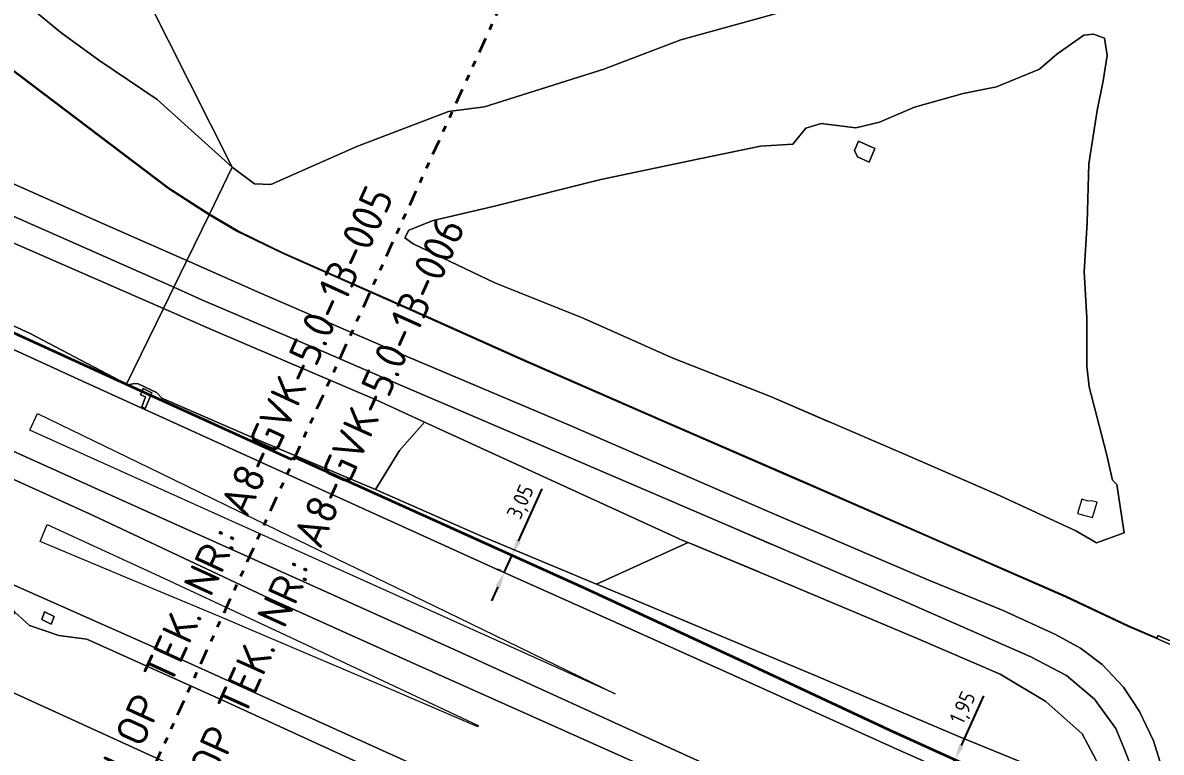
# Model space of a CAD drawing. Header units: metres. Extents: x 112942 to 118371, y 496117 to 499046.
# Drawn here: x 113584.2 to 113767.1, y 498449.3 to 498566.5 of the extents above; entities that cross this region are included whole.
import ezdxf
from ezdxf.enums import TextEntityAlignment as Align

# ---------------------------------------------------------------- set-up
doc = ezdxf.new("R2010")
doc.units = ezdxf.units.M
doc.linetypes.add('AL-TEKENBLADGRENS', pattern=[11.5, 2.5, -1.5, 1, -1.5, 1, -1.5, 2.5])
for name, color, linetype, lineweight in [('B-WE-OG-TOPOKAART-G', 253, 'Continuous', 18), ('N-WE-KL-DATA_GLASVEZEL-G', 90, 'KL-GLASVEZEL-N', 35), ('N-WE-KL-DATA_GLASVEZEL-M', 7, 'Continuous', 18), ('X-XX-AL-TEKENBLADGRENS-G', 7, 'AL-TEKENBLADGRENS', 35), ('X-XX-AL-TEKENBLADGRENS-T50', 130, 'Continuous', 50)]:
    doc.layers.add(name, color=color, linetype=linetype, lineweight=lineweight)
doc.styles.add('ISO', font='isocp.shx')
doc.styles.add('NLCS-ISO-T50', font='NLCS-ISO.ttf', dxfattribs={"height": 5})
doc.linetypes.add('KL-GLASVEZEL-N', pattern='A,4,-1,[101,NLCS.SHX,S=0.5,R=0,X=0,Y=0],-1,4,-1,["G",Standard,S=1,R=0,X=-0.25,Y=-0.5],-1.5', length=12.5)
doc.dimstyles.new('ISO', dxfattribs={"dimtxt": 2.5, "dimasz": 2.5, "dimexe": 1.25, "dimexo": 0.625, "dimtad": 1, "dimtxsty": 'ISO', "dimcen": 2.5, "dimadec": 0, "dimazin": 0, "dimtfac": 1, "dimtmove": 0, "dimatfit": 3, "dimfxl": 1, "dimarcsym": 0})

# ---------------------------------------------------------------- blocks, each defined once
blk = doc.blocks.new('*D61')
at = {"layer": 'Defpoints', "color": 0, "transparency": 16777216}
for p in [(113662.79, 498480.92), (113662.79, 498480.92), (113661.54, 498478.14)]:
    blk.add_point(p, dxfattribs=at)
at = {"layer": 'N-WE-KL-DATA_GLASVEZEL-M', "color": 0, "lineweight": -2, "transparency": 16777216}
for p, q in [((113663.82, 498483.2), (113667.62, 498491.61)), ((113661.54, 498478.14), (113662.79, 498480.92)), ((113662.22, 498481.17), (113661.66, 498481.43)), ((113660.97, 498478.4), (113660.4, 498478.65)), ((113660.51, 498475.86), (113659.48, 498473.58))]:
    blk.add_line(p, q, dxfattribs=at)
at = {"layer": 'N-WE-KL-DATA_GLASVEZEL-M', "color": 0, "transparency": 16777216}
for points in [[(113663.44, 498483.37), (113664.2, 498483.02), (113662.79, 498480.92)], [(113660.13, 498476.03), (113660.89, 498475.69), (113661.54, 498478.14)]]:
    blk.add_solid(points, dxfattribs=at)
at = {"layer": 'N-WE-KL-DATA_GLASVEZEL-M', "color": 0, "transparency": 16777216, "insert": (113664.36, 498489.39), "char_height": 2.5, "attachment_point": 5, "rotation": 65.6906, "style": 'ISO'}
blk.add_mtext('3,05', dxfattribs=at)
blk = doc.blocks.new('*D62')
at = {"layer": 'Defpoints', "color": 0, "transparency": 16777216}
for p in [(113733.96, 498448.08), (113733.96, 498448.08), (113733.16, 498446.31)]:
    blk.add_point(p, dxfattribs=at)
at = {"layer": 'N-WE-KL-DATA_GLASVEZEL-M', "color": 0, "lineweight": -2, "transparency": 16777216}
for p, q in [((113734.99, 498450.36), (113738.59, 498458.32)), ((113733.16, 498446.31), (113733.96, 498448.08)), ((113734.53, 498447.82), (113735.1, 498447.57)), ((113733.73, 498446.05), (113734.3, 498445.79)), ((113732.13, 498444.03), (113731.1, 498441.75))]:
    blk.add_line(p, q, dxfattribs=at)
at = {"layer": 'N-WE-KL-DATA_GLASVEZEL-M', "color": 0, "transparency": 16777216}
for points in [[(113734.61, 498450.53), (113735.37, 498450.19), (113733.96, 498448.08)], [(113731.75, 498444.2), (113732.51, 498443.86), (113733.16, 498446.31)]]:
    blk.add_solid(points, dxfattribs=at)
at = {"layer": 'N-WE-KL-DATA_GLASVEZEL-M', "color": 0, "transparency": 16777216, "insert": (113735.43, 498456.33), "char_height": 2.5, "attachment_point": 5, "rotation": 65.6959, "style": 'ISO'}
blk.add_mtext('1,95', dxfattribs=at)

msp = doc.modelspace()

# ---------------------------------------------------------------- linework, layer by layer
at = {"layer": 'B-WE-OG-TOPOKAART-G', "elevation": -0.75}
msp.add_lwpolyline([(113753.648, 498487.615), (113756.079, 498487.018), (113756.827, 498489.451), (113755.907, 498489.681), (113755.354, 498489.601), (113754.364, 498489.927), (113753.648, 498487.615)], close=True, dxfattribs=at)
at = {"layer": 'B-WE-OG-TOPOKAART-G'}
for points in [[(113617.822, 498543.301, -0.749), (113600.691, 498577.358, -0.893), (113653.475, 498616.06, -0.839), (113777.563, 498631.72, -1.044)], [(113617.822, 498543.301, -0.749), (113600.691, 498577.358, -0.893), (113653.475, 498616.06, -0.839), (113773.645, 498631.225, -1.038)], [(113617.822, 498543.301, -0.749), (113605.741, 498554.184, -0.721), (113596.384, 498560.519, -0.677), (113590.277, 498564.962, -0.75), (113583.596, 498570.531, -0.703), (113576.758, 498575.882, -0.651), (113572.349, 498582.525, -0.608), (113570.843, 498587.874, -0.47), (113570.409, 498591.772, -0.484), (113565.016, 498606.757, -0.395), (113564.854, 498609.124, -0.395), (113565.673, 498610.956, -0.395), (113574.94, 498613.304, -0.461), (113584.51, 498615.856, -0.689), (113600.823, 498621.214, -0.729), (113617.563, 498626.054, -0.744), (113627.573, 498628.988, -0.744), (113653.475, 498616.06, -0.839), (113600.691, 498577.358, -0.893), (113617.822, 498543.301, -0.749)], [(113584.673, 498615.91, -0.689), (113600.823, 498621.214, -0.729), (113617.563, 498626.054, -0.744), (113627.573, 498628.988, -0.744), (113653.475, 498616.06, -0.839), (113600.691, 498577.358, -0.893), (113617.822, 498543.301, -0.749)], [(113610.532, 498528.294, 0.126), (113597.256, 498534.154, 0.057), (113583.37, 498540.288, 0.02), (113569.995, 498546.47, 0.047), (113561.02, 498551.352, -0.027), (113554.198, 498555.954, -0.073), (113550.979, 498558.935, -0.14), (113548.01, 498562.846, -0.263), (113545.262, 498567.683, -0.34), (113542.165, 498574.966, -0.447), (113537.852, 498587.257, -0.34), (113534.549, 498600.758, -0.23), (113535.754, 498601.045, -0.256), (113538.108, 498592.712, -0.256), (113541.538, 498581.715, -0.406), (113562.577, 498586.93, -0.573), (113564.383, 498580.409, -0.582), (113567.007, 498571.476, -0.588), (113576.204, 498563.6, -0.683), (113607.594, 498539.862, -0.631), (113614.121, 498535.645, -0.778), (113610.532, 498528.294, 0.126)], [(113530.476, 498557.889, -0.16), (113535.681, 498554.906, -0.043), (113545.185, 498548.593, 0.237), (113561.209, 498540.386, 0.277), (113580.5, 498532.065, 0.21), (113606.758, 498520.58, 0.233), (113600.822, 498508.448, 6.662), (113585.231, 498516.609, 6.027), (113570.999, 498523.097, 6.052), (113559.613, 498528.554, 6.024), (113545.723, 498535.389, 6.03), (113531.42, 498542.383, 6.037), (113516.784, 498550.375, 5.979), (113508.42, 498555.537, 5.832), (113504.993, 498557.511, 5.778), (113501.811, 498559.361, 5.944), (113496.041, 498560.988, 6.184), (113489.605, 498562.668, 6.491), (113483.291, 498565.659, 6.362), (113470.583, 498572.587, 6.284), (113459.574, 498579.36, 6.07), (113451.473, 498585.062, 6.203), (113442.514, 498592.292, 6.172)], [(113695.218, 498463.039, 6.608), (113681.896, 498469.017, 6.595), (113660.164, 498478.739, 6.6), (113638.129, 498488.749, 6.618), (113616.036, 498498.759, 6.59), (113594.329, 498508.658, 6.606), (113574.407, 498517.733, 6.592), (113562.4, 498523.488, 6.575), (113535.413, 498536.554, 6.625), (113516.045, 498546.041, 6.643), (113496.972, 498555.337, 6.619), (113483.601, 498561.898, 6.576), (113475.521, 498566.192, 6.49), (113468.399, 498570.259, 6.459), (113456.685, 498577.522, 6.387), (113447.612, 498583.593, 6.428), (113437.92, 498591.481, 6.42)], [(113617.822, 498543.301, -0.749), (113605.741, 498554.184, -0.721), (113596.384, 498560.519, -0.677), (113590.277, 498564.962, -0.75), (113583.596, 498570.531, -0.703), (113576.758, 498575.882, -0.651), (113572.349, 498582.525, -0.608), (113571.128, 498586.862, -0.496)], [(113571.128, 498586.862, -0.496), (113572.349, 498582.525, -0.608), (113576.758, 498575.882, -0.651), (113583.596, 498570.531, -0.703), (113590.277, 498564.962, -0.75), (113596.384, 498560.519, -0.677), (113605.741, 498554.184, -0.721), (113617.822, 498543.301, -0.749), (113614.172, 498535.731, -1.1)], [(113767.536, 498586.206, -0.81), (113764.521, 498586.161, -0.836), (113745.176, 498580.968, -0.766), (113729.321, 498576.322, -0.766), (113725.38, 498574.273, -0.769), (113709.127, 498569.091, -0.778), (113689.9, 498563.769, -0.792), (113677.526, 498559.034, -0.792), (113658.365, 498552.976, -0.807), (113652.586, 498552.263, -0.764), (113637.823, 498546.629, -0.787), (113624.047, 498540.502, -0.778), (113621.4, 498540.643, -0.778), (113617.822, 498543.301, -0.749)], [(113709.164, 498492.947, -1.1), (113687.249, 498502.468, -1.1), (113664.655, 498512.317, -1.1), (113647.81, 498519.887, -1.1), (113625.961, 498529.543, -1.1), (113618.724, 498533.046, -1.1), (113614.172, 498535.731, -1.1), (113617.822, 498543.301, -0.749), (113621.4, 498540.643, -0.778), (113624.047, 498540.502, -0.778), (113637.823, 498546.629, -0.787), (113652.586, 498552.263, -0.764), (113658.365, 498552.976, -0.807), (113677.526, 498559.034, -0.792), (113689.9, 498563.769, -0.792), (113709.127, 498569.091, -0.778), (113725.38, 498574.273, -0.769), (113729.321, 498576.322, -0.766), (113745.176, 498580.968, -0.766), (113750.929, 498582.512, -0.787)], [(113750.929, 498582.512, -0.787), (113745.176, 498580.968, -0.766), (113729.321, 498576.322, -0.766), (113725.38, 498574.273, -0.769), (113709.127, 498569.091, -0.778), (113689.9, 498563.769, -0.792), (113677.526, 498559.034, -0.792), (113658.365, 498552.976, -0.807), (113652.586, 498552.263, -0.764), (113637.823, 498546.629, -0.787), (113624.047, 498540.502, -0.778), (113621.4, 498540.643, -0.778), (113617.822, 498543.301, -0.749)], [(113565.827, 498575.494, -0.585), (113567.007, 498571.476, -0.588), (113576.204, 498563.6, -0.683), (113607.594, 498539.862, -0.631), (113614.121, 498535.645, -0.778), (113610.532, 498528.294, 0.126)], [(113614.121, 498535.645, -0.778), (113607.594, 498539.862, -0.631), (113576.204, 498563.6, -0.683), (113567.007, 498571.476, -0.588), (113565.827, 498575.494, -0.585)], [(113565.891, 498575.631, -0.934), (113567.095, 498571.533, -0.934), (113576.266, 498563.678, -0.934), (113607.652, 498539.943, -0.934), (113614.172, 498535.731, -1.1), (113614.121, 498535.645, -0.778)], [(113614.172, 498535.731, -1.1), (113607.652, 498539.943, -0.934), (113576.266, 498563.678, -0.934), (113567.095, 498571.533, -0.934), (113565.891, 498575.631, -0.934)], [(113500.296, 498571.818, 0.703), (113513.919, 498566.461, 0.218), (113531.05, 498559.826, -0.349), (113533.7, 498559.218, -0.368), (113536.877, 498559.262, -0.383), (113539.553, 498559.867, -0.423), (113542.028, 498560.499, -0.156), (113548.365, 498555.441, -0.097), (113555.818, 498548.959, 0.05), (113561.556, 498545.63, 0.157), (113567.569, 498542.302, 0.187), (113577.481, 498537.656, 0.183), (113591.717, 498531.405, 0.203), (113608.43, 498523.996, 0.281), (113606.758, 498520.58, 0.233), (113580.5, 498532.065, 0.21), (113561.209, 498540.386, 0.277), (113545.185, 498548.593, 0.237), (113535.681, 498554.906, -0.043), (113530.476, 498557.889, -0.16), (113513.255, 498564.831, 0.365), (113500.016, 498570.658, 0.752)], [(113545.262, 498567.683, -0.34), (113548.01, 498562.846, -0.263), (113550.979, 498558.935, -0.14), (113554.198, 498555.954, -0.073), (113561.02, 498551.352, -0.027), (113569.995, 498546.47, 0.047), (113583.37, 498540.288, 0.02), (113597.256, 498534.154, 0.057), (113610.532, 498528.294, 0.126), (113608.43, 498523.996, 0.281), (113591.717, 498531.405, 0.203), (113577.481, 498537.656, 0.183), (113567.569, 498542.302, 0.187), (113561.556, 498545.63, 0.157), (113555.818, 498548.959, 0.05), (113548.365, 498555.441, -0.097), (113542.028, 498560.499, -0.156), (113541.293, 498562.163, -0.208), (113541.536, 498563.422, -0.209), (113539.28, 498571.809, -0.397)], [(113614.121, 498535.645, -0.778), (113607.594, 498539.862, -0.631), (113576.204, 498563.6, -0.683), (113567.007, 498571.476, -0.588)], [(113567.095, 498571.533, -0.934), (113576.266, 498563.678, -0.934), (113607.652, 498539.943, -0.934), (113614.172, 498535.731, -1.1), (113614.121, 498535.645, -0.778)], [(113614.172, 498535.731, -1.1), (113607.652, 498539.943, -0.934), (113576.266, 498563.678, -0.934), (113567.095, 498571.533, -0.934)], [(113583.596, 498570.531, -0.703), (113590.277, 498564.962, -0.75), (113596.384, 498560.519, -0.677), (113605.741, 498554.184, -0.721), (113617.822, 498543.301, -0.749), (113614.172, 498535.731, -1.1)], [(113771.729, 498465.792, -1.1), (113766.553, 498468.05, -1.1), (113766.422, 498467.614, -1.1), (113761.858, 498469.565, -1.1), (113751.776, 498474.357, -1.1), (113732.686, 498482.677, -1.1), (113709.346, 498492.868, -1.1), (113687.249, 498502.468, -1.1), (113664.655, 498512.317, -1.1), (113647.81, 498519.887, -1.1), (113625.961, 498529.543, -1.1), (113618.724, 498533.046, -1.1), (113614.172, 498535.731, -1.1), (113617.822, 498543.301, -0.749), (113621.4, 498540.643, -0.778), (113624.047, 498540.502, -0.778), (113637.823, 498546.629, -0.787), (113652.586, 498552.263, -0.764), (113658.365, 498552.976, -0.807), (113677.526, 498559.034, -0.792), (113689.9, 498563.769, -0.792), (113709.127, 498569.091, -0.778)], [(113680.766, 498432.046, 6.619), (113674.909, 498434.659, 6.629), (113652.136, 498444.92, 6.622), (113628.935, 498455.426, 6.615), (113605.692, 498465.936, 6.643), (113582.381, 498476.284, 6.578), (113558.957, 498486.213, 6.581), (113548.61, 498490.54, 6.571), (113525.808, 498500.073, 6.547), (113502.919, 498509.311, 6.475), (113490.704, 498514.081, 6.396), (113475.551, 498519.226, 6.305), (113458.5, 498523.963, 6.216), (113466.537, 498534.285, 6.768), (113468.114, 498539.384, 6.937), (113448.143, 498548.573, 6.933), (113414.083, 498563.854, 7.012)], [(113433.327, 498564.645, 6.934), (113458.878, 498553.156, 6.891), (113484.342, 498541.72, 6.924), (113512.554, 498529.064, 6.944), (113539.049, 498517.139, 6.954), (113559.022, 498508.188, 6.96), (113576.603, 498500.35, 6.94), (113601.149, 498489.304, 6.945), (113628.123, 498477.21, 6.927), (113653.491, 498465.75, 6.938), (113676.824, 498455.132, 6.951), (113688.946, 498449.589, 6.938)], [(113688.946, 498449.589, 6.938), (113676.824, 498455.132, 6.951), (113653.491, 498465.75, 6.938), (113628.123, 498477.21, 6.927), (113601.149, 498489.304, 6.945), (113576.603, 498500.35, 6.94), (113559.022, 498508.188, 6.96), (113539.049, 498517.139, 6.954), (113512.554, 498529.064, 6.944), (113484.342, 498541.72, 6.924), (113458.878, 498553.156, 6.891), (113433.327, 498564.645, 6.934)], [(113756.82, 498552.419, -0.764), (113755.473, 498543.825, -0.844), (113755.205, 498534.425, -0.815), (113754.705, 498526.458, -0.821), (113755.144, 498519.063, -0.778), (113755.144, 498511.308, -0.775), (113755.517, 498508.016, -0.859), (113758.282, 498497.226, -0.7), (113759.252, 498492.987, -0.764), (113759.99, 498492.294, -0.764), (113761.157, 498484.553, -0.758), (113756.719, 498482.895, -0.769), (113753.395, 498484.84, -0.749), (113740.646, 498490.741, -0.752), (113725.474, 498497.348, -0.752), (113704.324, 498506.424, -0.596), (113688.497, 498512.657, -0.622), (113674.19, 498519.04, -0.631), (113660.003, 498524.703, -0.7), (113646.916, 498530.977, -0.616), (113645.573, 498531.944, -0.602), (113646.189, 498533.17, -0.602), (113650.121, 498534.727, -0.602), (113659.733, 498536.957, -0.671), (113677.05, 498541.345, -0.665), (113693.394, 498544.729, -0.683), (113702.706, 498546.677, -0.717), (113707.877, 498546.993, -0.769), (113709.989, 498549.561, -0.778), (113712.432, 498550.342, -0.778), (113718.043, 498549.639, -0.749), (113721.823, 498550.551, -0.778), (113727.473, 498552.924, -0.752), (113735.271, 498555.121, -0.781), (113740.626, 498556.24, -0.778), (113747.525, 498559.07, -0.778), (113750.314, 498561.477, -0.636), (113754.684, 498564.515, -0.602), (113756.242, 498564.669, -0.602), (113757.99, 498564.023, -0.602), (113758.43, 498561.248, -0.602), (113757.77, 498557.173, -0.654), (113756.82, 498552.419, -0.764)], [(113721.823, 498550.551, -0.778), (113718.043, 498549.639, -0.749), (113712.432, 498550.342, -0.778), (113709.989, 498549.561, -0.778), (113707.877, 498546.993, -0.769), (113702.706, 498546.677, -0.717), (113693.394, 498544.729, -0.683), (113677.05, 498541.345, -0.665), (113659.733, 498536.957, -0.671), (113650.121, 498534.727, -0.602), (113646.189, 498533.17, -0.602), (113645.573, 498531.944, -0.602), (113646.916, 498530.977, -0.616), (113660.003, 498524.703, -0.7), (113674.19, 498519.04, -0.631), (113688.497, 498512.657, -0.622), (113704.324, 498506.424, -0.596), (113725.474, 498497.348, -0.752), (113740.646, 498490.741, -0.752), (113753.395, 498484.84, -0.749), (113756.719, 498482.895, -0.769), (113761.157, 498484.553, -0.758), (113759.99, 498492.294, -0.764), (113759.252, 498492.987, -0.764), (113758.282, 498497.226, -0.7), (113755.517, 498508.016, -0.859), (113755.144, 498511.308, -0.775), (113755.144, 498519.063, -0.778), (113754.705, 498526.458, -0.821), (113755.205, 498534.425, -0.815), (113755.473, 498543.825, -0.844), (113756.82, 498552.419, -0.764), (113757.77, 498557.173, -0.654), (113758.43, 498561.248, -0.602), (113757.99, 498564.023, -0.602), (113756.242, 498564.669, -0.602), (113754.684, 498564.515, -0.602), (113750.314, 498561.477, -0.636), (113747.525, 498559.07, -0.778), (113740.626, 498556.24, -0.778), (113735.271, 498555.121, -0.781), (113727.473, 498552.924, -0.752), (113721.823, 498550.551, -0.778)], [(113687.083, 498445.593, 7.002), (113682.846, 498447.5, 7.018), (113647.484, 498463.315, 7.018), (113623.825, 498473.953, 7.003), (113595.491, 498487.322, 7.041), (113569.942, 498498.891, 7.022), (113541.159, 498511.86, 7.006), (113515.37, 498523.489, 7.001), (113490.165, 498534.76, 7.016), (113464.322, 498546.345, 7.055), (113438.683, 498557.872, 7.086)], [(113438.683, 498557.872, 7.086), (113464.322, 498546.345, 7.055), (113490.165, 498534.76, 7.016), (113515.37, 498523.489, 7.001), (113541.159, 498511.86, 7.006), (113569.942, 498498.891, 7.022), (113595.491, 498487.322, 7.041), (113623.825, 498473.953, 7.003), (113647.484, 498463.315, 7.018), (113682.846, 498447.5, 7.018), (113687.083, 498445.593, 7.002)], [(113713.594, 498502.446, -0.664), (113704.324, 498506.424, -0.596), (113688.497, 498512.657, -0.622), (113674.19, 498519.04, -0.631), (113660.003, 498524.703, -0.7), (113646.916, 498530.977, -0.616), (113645.573, 498531.944, -0.602), (113646.189, 498533.17, -0.602), (113650.121, 498534.727, -0.602), (113659.733, 498536.957, -0.671), (113677.05, 498541.345, -0.665), (113693.394, 498544.729, -0.683), (113702.706, 498546.677, -0.717), (113707.877, 498546.993, -0.769), (113709.989, 498549.561, -0.778), (113712.432, 498550.342, -0.778), (113718.043, 498549.639, -0.749), (113721.823, 498550.551, -0.778), (113727.473, 498552.924, -0.752), (113735.271, 498555.121, -0.781), (113738.468, 498555.789, -0.779)], [(113738.468, 498555.789, -0.779), (113735.271, 498555.121, -0.781), (113727.473, 498552.924, -0.752), (113721.823, 498550.551, -0.778)], [(113556.113, 498554.662, -0.06), (113561.02, 498551.352, -0.027), (113569.995, 498546.47, 0.047), (113583.37, 498540.288, 0.02), (113597.256, 498534.154, 0.057), (113610.532, 498528.294, 0.126), (113608.43, 498523.996, 0.281), (113591.717, 498531.405, 0.203), (113577.481, 498537.656, 0.183), (113567.569, 498542.302, 0.187), (113561.556, 498545.63, 0.157), (113555.818, 498548.959, 0.05), (113554.136, 498550.422, 0.017)], [(113610.532, 498528.294, 0.126), (113597.256, 498534.154, 0.057), (113583.37, 498540.288, 0.02), (113569.995, 498546.47, 0.047), (113561.02, 498551.352, -0.027), (113556.113, 498554.662, -0.06)], [(113554.136, 498550.422, 0.017), (113555.818, 498548.959, 0.05), (113561.556, 498545.63, 0.157), (113567.569, 498542.302, 0.187), (113577.481, 498537.656, 0.183), (113591.717, 498531.405, 0.203), (113608.43, 498523.996, 0.281), (113606.758, 498520.58, 0.233), (113580.5, 498532.065, 0.21), (113561.209, 498540.386, 0.277), (113551.722, 498545.245, 0.253)], [(113721.823, 498550.551, -0.778), (113718.043, 498549.639, -0.749), (113712.432, 498550.342, -0.778), (113709.989, 498549.561, -0.778), (113707.877, 498546.993, -0.769), (113702.706, 498546.677, -0.717), (113693.394, 498544.729, -0.683), (113677.05, 498541.345, -0.665), (113659.733, 498536.957, -0.671), (113650.121, 498534.727, -0.602), (113646.189, 498533.17, -0.602), (113645.573, 498531.944, -0.602), (113646.916, 498530.977, -0.616), (113660.003, 498524.703, -0.7), (113674.19, 498519.04, -0.631), (113688.497, 498512.657, -0.622), (113704.324, 498506.424, -0.596), (113713.594, 498502.446, -0.664)], [(113718.27, 498544.977, -0.741), (113720.151, 498544.115, -0.75), (113721.097, 498546.306, -0.699), (113718.47, 498547.459, -0.699), (113717.835, 498545.994, -0.699), (113718.27, 498544.977, -0.741)], [(113721.097, 498546.306, -0.699), (113720.151, 498544.115, -0.75), (113718.27, 498544.977, -0.741), (113717.835, 498545.994, -0.699), (113718.47, 498547.459, -0.699), (113721.097, 498546.306, -0.699)], [(113718.27, 498544.977, -0.741), (113720.151, 498544.115, -0.75), (113721.097, 498546.306, -0.699), (113718.47, 498547.459, -0.699), (113717.835, 498545.994, -0.699), (113718.27, 498544.977, -0.741)], [(113721.097, 498546.306, -0.699), (113720.151, 498544.115, -0.75), (113718.27, 498544.977, -0.741), (113717.835, 498545.994, -0.699), (113718.47, 498547.459, -0.699), (113721.097, 498546.306, -0.699)], [(113551.722, 498545.245, 0.253), (113561.209, 498540.386, 0.277), (113580.5, 498532.065, 0.21), (113606.758, 498520.58, 0.233), (113600.822, 498508.448, 6.662), (113585.231, 498516.609, 6.027), (113570.999, 498523.097, 6.052), (113559.613, 498528.554, 6.024), (113546.864, 498534.828, 6.03)], [(113706.363, 498486.939, 0.184), (113703.835, 498488.023, 0.19), (113672.133, 498501.766, 0.203), (113646.128, 498512.773, 0.25), (113622.273, 498523.111, 0.187), (113610.532, 498528.294, 0.126), (113614.121, 498535.645, -0.778), (113618.677, 498532.958, -0.778), (113625.919, 498529.452, -0.778), (113647.769, 498519.796, -0.778), (113664.615, 498512.226, -0.778), (113687.209, 498502.376, -0.778), (113709.122, 498492.856, -0.778)], [(113770.591, 498436.004, 0.126), (113765.861, 498451.11, 0.226), (113763.626, 498455.809, 0.286), (113761.045, 498459.743, 0.233), (113757.626, 498463.342, 0.247), (113754.133, 498465.981, 0.207), (113750.124, 498468.193, 0.207), (113741.724, 498472.043, 0.1), (113729.866, 498476.858, 0.127), (113703.835, 498488.023, 0.19), (113672.133, 498501.766, 0.203), (113646.128, 498512.773, 0.25), (113622.273, 498523.111, 0.187), (113610.532, 498528.294, 0.126), (113614.121, 498535.645, -0.778), (113618.677, 498532.958, -0.778), (113625.919, 498529.452, -0.778), (113647.769, 498519.796, -0.778), (113664.615, 498512.226, -0.778), (113687.209, 498502.376, -0.778), (113709.306, 498492.776, -0.778), (113732.646, 498482.585, -0.778), (113751.735, 498474.266, -0.778), (113761.817, 498469.474, -0.778), (113766.388, 498467.52, -0.778), (113768.428, 498466.62, -0.16)], [(113614.121, 498535.645, -0.778), (113614.172, 498535.731, -1.1), (113618.724, 498533.046, -1.1), (113625.961, 498529.543, -1.1), (113647.81, 498519.887, -1.1), (113664.655, 498512.317, -1.1), (113687.249, 498502.468, -1.1), (113709.164, 498492.947, -1.1)], [(113614.121, 498535.645, -0.778), (113614.172, 498535.731, -1.1), (113618.724, 498533.046, -1.1), (113625.961, 498529.543, -1.1), (113647.81, 498519.887, -1.1), (113664.655, 498512.317, -1.1), (113687.249, 498502.468, -1.1), (113709.346, 498492.868, -1.1), (113732.686, 498482.677, -1.1), (113751.776, 498474.357, -1.1), (113761.858, 498469.565, -1.1), (113766.422, 498467.614, -1.1), (113766.388, 498467.52, -0.778), (113761.817, 498469.474, -0.778), (113751.735, 498474.266, -0.778), (113732.646, 498482.585, -0.778), (113709.306, 498492.776, -0.778), (113687.209, 498502.376, -0.778), (113664.615, 498512.226, -0.778), (113647.769, 498519.796, -0.778), (113625.919, 498529.452, -0.778), (113618.677, 498532.958, -0.778), (113614.121, 498535.645, -0.778)], [(113709.122, 498492.856, -0.778), (113687.209, 498502.376, -0.778), (113664.615, 498512.226, -0.778), (113647.769, 498519.796, -0.778), (113625.919, 498529.452, -0.778), (113618.677, 498532.958, -0.778), (113614.121, 498535.645, -0.778)], [(113704.398, 498482.725, 0.207), (113696.108, 498486.281, 0.203), (113668.158, 498498.282, 0.297), (113644.733, 498508.33, 0.26), (113632.564, 498513.594, 0.283), (113613.066, 498521.941, 0.303), (113608.43, 498523.996, 0.281), (113610.532, 498528.294, 0.126), (113622.273, 498523.111, 0.187), (113646.128, 498512.773, 0.25), (113672.133, 498501.766, 0.203), (113703.835, 498488.023, 0.19), (113706.363, 498486.939, 0.184)], [(113763.241, 498444.432, 0.136), (113761.19, 498449.691, 0.116), (113759.789, 498453.062, 0.213), (113756.398, 498457.799, 0.223), (113751.851, 498461.572, 0.223), (113746.129, 498464.608, 0.177), (113725.055, 498473.865, 0.217), (113696.108, 498486.281, 0.203), (113668.158, 498498.282, 0.297), (113644.733, 498508.33, 0.26), (113632.564, 498513.594, 0.283), (113613.066, 498521.941, 0.303), (113608.43, 498523.996, 0.281), (113610.532, 498528.294, 0.126), (113622.273, 498523.111, 0.187), (113646.128, 498512.773, 0.25), (113672.133, 498501.766, 0.203), (113703.835, 498488.023, 0.19), (113729.866, 498476.858, 0.127), (113741.724, 498472.043, 0.1), (113750.124, 498468.193, 0.207), (113754.133, 498465.981, 0.207), (113757.626, 498463.342, 0.247), (113761.045, 498459.743, 0.233), (113763.626, 498455.809, 0.286), (113765.861, 498451.11, 0.226), (113770.591, 498436.004, 0.126)], [(113439.674, 498527.521, 6.099), (113458.5, 498523.963, 6.216), (113475.551, 498519.226, 6.305), (113490.704, 498514.081, 6.396), (113502.919, 498509.311, 6.475), (113525.808, 498500.073, 6.547), (113548.61, 498490.54, 6.571), (113558.957, 498486.213, 6.581), (113582.381, 498476.284, 6.578), (113605.692, 498465.936, 6.643), (113628.935, 498455.426, 6.615), (113652.136, 498444.92, 6.622), (113674.909, 498434.659, 6.629), (113680.766, 498432.046, 6.619)], [(113679.089, 498428.451, 6.273), (113677.223, 498429.309, 6.27), (113664.422, 498435.5, 6.317), (113650.007, 498442.171, 6.257), (113635.977, 498448.578, 6.273), (113616.357, 498457.565, 6.3), (113594.48, 498467.449, 6.37), (113589.938, 498468.011, 6.44), (113585.243, 498469.644, 6.39), (113582.869, 498471.755, 6.377), (113582.064, 498472.47, 6.373), (113552.162, 498485.513, 6.287), (113531.104, 498494.174, 6.243), (113511.132, 498501.99, 6.193), (113494.706, 498508.8, 6.173), (113483.98, 498512.812, 6.127), (113475.468, 498515.743, 6.08), (113467.354, 498518.154, 6.063), (113455.432, 498521.047, 5.91), (113446.351, 498522.968, 5.863), (113437.098, 498524.55, 5.8)], [(113560.788, 498512.569, 6.872), (113561.814, 498514.994, 6.824), (113562.4, 498523.488, 6.575), (113574.407, 498517.733, 6.592), (113594.329, 498508.658, 6.606), (113616.036, 498498.759, 6.59), (113638.129, 498488.749, 6.618), (113660.164, 498478.739, 6.6), (113681.896, 498469.017, 6.595), (113695.218, 498463.039, 6.608)], [(113570.999, 498523.097, 6.052), (113585.231, 498516.609, 6.027), (113600.822, 498508.448, 6.662), (113601.159, 498508.292, 6.672), (113602.084, 498508.507, 6.636), (113602.683, 498508.488, 6.612), (113605.653, 498507.106, 6.603), (113606.49, 498506.182, 6.624), (113621.648, 498499.594, 6.444), (113640.825, 498491.516, 6.448), (113657.894, 498483.977, 6.253), (113676.365, 498476.296, 6.181), (113681.815, 498474.03, 6.16), (113697.32, 498467.547, 6.141)], [(113570.999, 498523.097, 6.052), (113585.231, 498516.609, 6.027), (113600.822, 498508.448, 6.662), (113601.159, 498508.292, 6.672), (113602.084, 498508.507, 6.636), (113602.683, 498508.488, 6.612), (113605.653, 498507.106, 6.603), (113606.49, 498506.182, 6.624), (113621.648, 498499.594, 6.444), (113640.825, 498491.516, 6.448), (113657.894, 498483.977, 6.253), (113676.365, 498476.296, 6.181), (113681.815, 498474.03, 6.16), (113711.499, 498461.619, 6.123), (113734.929, 498451.644, 6.05), (113746.608, 498446.877, 6.329)], [(113702.334, 498478.3, 0.162), (113691.073, 498482.96, 0.197), (113690.204, 498483.319, 0.2), (113648.74, 498502.34, 0.181), (113641.074, 498505.857, 0.177), (113614.572, 498517.163, 0.24), (113606.758, 498520.58, 0.233), (113608.43, 498523.996, 0.281), (113613.066, 498521.941, 0.303), (113632.564, 498513.594, 0.283), (113644.733, 498508.33, 0.26), (113668.158, 498498.282, 0.297), (113696.108, 498486.281, 0.203), (113704.398, 498482.725, 0.207)], [(113757.131, 498447.065, 0.336), (113754.374, 498452.209, 0.166), (113748.563, 498457.421, 0.29), (113741.202, 498461.821, 0.263), (113727.778, 498467.616, 0.217), (113707.173, 498476.298, 0.147), (113691.073, 498482.96, 0.197), (113690.204, 498483.319, 0.2), (113648.74, 498502.34, 0.181), (113641.074, 498505.857, 0.177), (113614.572, 498517.163, 0.24), (113606.758, 498520.58, 0.233), (113608.43, 498523.996, 0.281), (113613.066, 498521.941, 0.303), (113632.564, 498513.594, 0.283), (113644.733, 498508.33, 0.26), (113668.158, 498498.282, 0.297), (113696.108, 498486.281, 0.203), (113725.055, 498473.865, 0.217), (113746.129, 498464.608, 0.177), (113751.851, 498461.572, 0.223), (113756.398, 498457.799, 0.223), (113759.789, 498453.062, 0.213), (113761.19, 498449.691, 0.116), (113763.241, 498444.432, 0.136)], [(113600.822, 498508.448, 6.662), (113606.758, 498520.58, 0.233), (113614.572, 498517.163, 0.24), (113641.074, 498505.857, 0.177), (113648.74, 498502.34, 0.181), (113644.682, 498497.784, 2.357), (113640.825, 498491.516, 6.448), (113621.648, 498499.594, 6.444), (113606.49, 498506.182, 6.624), (113605.653, 498507.106, 6.603), (113602.683, 498508.488, 6.612), (113602.084, 498508.507, 6.636), (113601.159, 498508.292, 6.672), (113600.822, 498508.448, 6.662)], [(113600.822, 498508.448, 6.662), (113606.758, 498520.58, 0.233), (113614.572, 498517.163, 0.24), (113641.074, 498505.857, 0.177), (113648.74, 498502.34, 0.181), (113644.682, 498497.784, 2.357), (113640.825, 498491.516, 6.448), (113621.648, 498499.594, 6.444), (113606.49, 498506.182, 6.624), (113605.653, 498507.106, 6.603), (113602.683, 498508.488, 6.612), (113602.084, 498508.507, 6.636), (113601.159, 498508.292, 6.672), (113600.822, 498508.448, 6.662)], [(113538.691, 498517.3, 6.954), (113539.049, 498517.139, 6.954), (113559.022, 498508.188, 6.96), (113576.603, 498500.35, 6.94), (113601.149, 498489.304, 6.945), (113628.123, 498477.21, 6.927), (113653.491, 498465.75, 6.938), (113676.824, 498455.132, 6.951), (113699.85, 498444.604, 6.926), (113721.694, 498434.548, 6.897), (113749.122, 498421.955, 6.869), (113757.652, 498417.439, 6.902), (113758.791, 498413.424, 6.845), (113757.254, 498413.984, 6.864), (113749.473, 498417.477, 6.891), (113736.087, 498423.628, 6.935), (113721.29, 498430.258, 6.971), (113706.575, 498436.873, 6.997)], [(113733.884, 498445.639, 6.538), (113724.018, 498450.048, 6.577), (113703.101, 498459.502, 6.616), (113681.896, 498469.017, 6.595), (113660.164, 498478.739, 6.6), (113638.129, 498488.749, 6.618), (113616.036, 498498.759, 6.59), (113594.329, 498508.658, 6.606), (113574.407, 498517.733, 6.592)], [(113574.407, 498517.733, 6.592), (113594.329, 498508.658, 6.606), (113616.036, 498498.759, 6.59), (113638.129, 498488.749, 6.618), (113660.164, 498478.739, 6.6), (113681.896, 498469.017, 6.595), (113703.101, 498459.502, 6.616), (113724.018, 498450.048, 6.577), (113733.884, 498445.639, 6.538)], [(113706.575, 498436.873, 6.997), (113690.668, 498443.979, 6.988), (113682.846, 498447.5, 7.018), (113647.484, 498463.315, 7.018), (113623.825, 498473.953, 7.003), (113595.491, 498487.322, 7.041), (113569.942, 498498.891, 7.022), (113541.159, 498511.86, 7.006), (113537.024, 498513.725, 7.005)], [(113603.281, 498504.786, 6.677), (113603.821, 498504.486, 6.686), (113604.894, 498507.035, 6.671), (113603.498, 498507.703, 6.671), (113603.09, 498506.717, 6.629), (113603.896, 498506.384, 6.647), (113603.281, 498504.786, 6.677)], [(113603.281, 498504.786, 6.677), (113603.896, 498506.384, 6.647), (113603.09, 498506.717, 6.629), (113603.498, 498507.703, 6.671), (113604.894, 498507.035, 6.671), (113603.821, 498504.486, 6.686), (113603.281, 498504.786, 6.677)], [(113603.281, 498504.786, 6.677), (113603.821, 498504.486, 6.686), (113604.894, 498507.035, 6.671), (113603.498, 498507.703, 6.671), (113603.09, 498506.717, 6.629), (113603.896, 498506.384, 6.647), (113603.281, 498504.786, 6.677)], [(113603.281, 498504.786, 6.677), (113603.896, 498506.384, 6.647), (113603.09, 498506.717, 6.629), (113603.498, 498507.703, 6.671), (113604.894, 498507.035, 6.671), (113603.821, 498504.486, 6.686), (113603.281, 498504.786, 6.677)], [(113585.286, 498501.032, 6.845), (113586.511, 498503.707, 6.819), (113606.293, 498494.108, 6.81), (113625.194, 498484.906, 6.832), (113650.391, 498472.746, 6.841), (113679.378, 498458.637, 6.884), (113634.495, 498478.83, 6.864), (113585.286, 498501.032, 6.845)], [(113585.286, 498501.032, 6.845), (113586.511, 498503.707, 6.819), (113606.293, 498494.108, 6.81), (113625.194, 498484.906, 6.832), (113650.391, 498472.746, 6.841), (113679.378, 498458.637, 6.884), (113634.495, 498478.83, 6.864), (113585.286, 498501.032, 6.845)], [(113640.825, 498491.516, 6.448), (113644.682, 498497.784, 2.357), (113648.74, 498502.34, 0.181), (113690.204, 498483.319, 0.2), (113691.073, 498482.96, 0.197), (113676.365, 498476.296, 6.181), (113657.894, 498483.977, 6.253), (113640.825, 498491.516, 6.448)], [(113640.825, 498491.516, 6.448), (113644.682, 498497.784, 2.357), (113648.74, 498502.34, 0.181), (113690.204, 498483.319, 0.2), (113691.073, 498482.96, 0.197), (113676.365, 498476.296, 6.181), (113657.894, 498483.977, 6.253), (113640.825, 498491.516, 6.448)], [(113699.85, 498444.604, 6.926), (113676.824, 498455.132, 6.951), (113653.491, 498465.75, 6.938), (113628.123, 498477.21, 6.927), (113601.149, 498489.304, 6.945), (113576.603, 498500.35, 6.94)], [(113569.942, 498498.891, 7.022), (113595.491, 498487.322, 7.041), (113623.825, 498473.953, 7.003), (113647.484, 498463.315, 7.018), (113682.846, 498447.5, 7.018)], [(113657.268, 498453.364, 6.876), (113644.122, 498459.02, 6.866), (113629.958, 498465.046, 6.876), (113615.794, 498471.065, 6.862), (113600.906, 498477.309, 6.848), (113586.938, 498483.142, 6.825), (113588.097, 498485.862, 6.894), (113606.147, 498477.585, 6.908), (113626.319, 498468.117, 6.903), (113645.634, 498459.068, 6.9), (113657.344, 498453.563, 6.879), (113657.268, 498453.364, 6.876)], [(113657.268, 498453.364, 6.876), (113644.122, 498459.02, 6.866), (113629.958, 498465.046, 6.876), (113615.794, 498471.065, 6.862), (113600.906, 498477.309, 6.848), (113586.938, 498483.142, 6.825), (113588.097, 498485.862, 6.894), (113606.147, 498477.585, 6.908), (113626.319, 498468.117, 6.903), (113645.634, 498459.068, 6.9), (113657.344, 498453.563, 6.879), (113657.268, 498453.364, 6.876)], [(113676.365, 498476.296, 6.181), (113691.073, 498482.96, 0.197), (113702.334, 498478.3, 0.162)], [(113676.365, 498476.296, 6.181), (113691.073, 498482.96, 0.197), (113707.173, 498476.298, 0.147), (113727.778, 498467.616, 0.217), (113741.202, 498461.821, 0.263), (113748.563, 498457.421, 0.29), (113754.374, 498452.209, 0.166), (113757.131, 498447.065, 0.336), (113758.363, 498442.252, 0.306), (113752.555, 498441.066, 4.526), (113751.609, 498443.706, 4.686), (113750.672, 498445.957, 4.676), (113749.565, 498446.971, 4.626), (113748.624, 498447.324, 4.9), (113749.842, 498445.367, 4.887), (113750.157, 498443.691, 4.953), (113750.076, 498442.15, 4.89), (113748.145, 498442.994, 6.46), (113747.473, 498445.224, 6.18), (113746.608, 498446.877, 6.329), (113734.929, 498451.644, 6.05), (113711.499, 498461.619, 6.123), (113681.815, 498474.03, 6.16), (113676.365, 498476.296, 6.181)], [(113582.381, 498476.284, 6.578), (113605.692, 498465.936, 6.643), (113628.935, 498455.426, 6.615), (113652.136, 498444.92, 6.622)], [(113652.136, 498444.92, 6.622), (113628.935, 498455.426, 6.615), (113605.692, 498465.936, 6.643), (113582.381, 498476.284, 6.578)], [(113697.32, 498467.547, 6.141), (113681.815, 498474.03, 6.16), (113676.365, 498476.296, 6.181)], [(113577.602, 498460.99, 0.247), (113582.869, 498471.755, 6.377), (113585.243, 498469.644, 6.39), (113589.938, 498468.011, 6.44), (113594.48, 498467.449, 6.37), (113616.357, 498457.565, 6.3), (113635.977, 498448.578, 6.273), (113650.007, 498442.171, 6.257), (113664.422, 498435.5, 6.317), (113677.223, 498429.309, 6.27), (113679.089, 498428.451, 6.273)], [(113582.869, 498471.755, 6.377), (113585.243, 498469.644, 6.39), (113589.938, 498468.011, 6.44), (113594.48, 498467.449, 6.37), (113616.357, 498457.565, 6.3), (113635.977, 498448.578, 6.273)], [(113635.977, 498448.578, 6.273), (113616.357, 498457.565, 6.3), (113594.48, 498467.449, 6.37), (113589.938, 498468.011, 6.44), (113585.243, 498469.644, 6.39), (113582.869, 498471.755, 6.377)], [(113587.209, 498470.606, 6.56), (113588.749, 498469.853, 6.581), (113589.219, 498471.087, 6.584), (113587.679, 498471.803, 6.575), (113587.209, 498470.606, 6.56)], [(113588.749, 498469.853, 6.581), (113587.209, 498470.606, 6.56), (113587.679, 498471.803, 6.575), (113589.219, 498471.087, 6.584), (113588.749, 498469.853, 6.581)], [(113587.209, 498470.606, 6.56), (113588.749, 498469.853, 6.581), (113589.219, 498471.087, 6.584), (113587.679, 498471.803, 6.575), (113587.209, 498470.606, 6.56)], [(113588.749, 498469.853, 6.581), (113587.209, 498470.606, 6.56), (113587.679, 498471.803, 6.575), (113589.219, 498471.087, 6.584), (113588.749, 498469.853, 6.581)], [(113771.729, 498465.792, -1.1), (113774.195, 498456.734, -1.1), (113781.948, 498429.128, -1.1), (113789.573, 498402.595, -1.1), (113797.092, 498376.046, -1.1), (113802.098, 498358.569, -1.1), (113796.68, 498357.026, -1.1), (113796.545, 498357.518, -1.1), (113796.653, 498357.55, -0.807), (113799.101, 498358.263, -0.059), (113801.405, 498358.934, -0.054), (113796.534, 498375.883, -0.034), (113789.149, 498401.94, -0.054), (113788.873, 498402.857, -0.024), (113781.423, 498429.016, -0.064), (113773.718, 498456.531, -0.064), (113771.204, 498465.396, -0.096), (113768.428, 498466.62, -0.16), (113766.388, 498467.52, -0.778), (113766.422, 498467.614, -1.1), (113766.553, 498468.05, -1.1), (113771.729, 498465.792, -1.1)], [(113571.719, 498448.934, -0.602), (113577.602, 498460.99, 0.247), (113581.367, 498459.404, 0.253), (113614.917, 498444.091, 0.28), (113622.989, 498440.26, 0.323), (113642.438, 498430.778, 0.27), (113663.224, 498421.613, 0.257), (113673.677, 498416.845, 0.262)], [(113571.719, 498448.934, -0.602), (113577.602, 498460.99, 0.247), (113581.367, 498459.404, 0.253), (113614.917, 498444.091, 0.28), (113622.989, 498440.26, 0.323), (113642.438, 498430.778, 0.27), (113663.224, 498421.613, 0.257), (113685.154, 498411.609, 0.267), (113709.803, 498399.555, 0.203), (113729.508, 498390.488, 0.24), (113749.5, 498381.142, 0.32), (113753.641, 498379.525, 0.393), (113757.837, 498378.445, 0.36), (113761.522, 498378.223, 0.34), (113765.628, 498378.653, 0.297), (113768.612, 498380.229, 0.283)], [(113673.677, 498416.845, 0.262), (113663.224, 498421.613, 0.257), (113642.438, 498430.778, 0.27), (113622.989, 498440.26, 0.323), (113614.917, 498444.091, 0.28), (113581.367, 498459.404, 0.253), (113577.602, 498460.99, 0.247)], [(113768.612, 498380.229, 0.283), (113765.628, 498378.653, 0.297), (113761.522, 498378.223, 0.34), (113757.837, 498378.445, 0.36), (113753.641, 498379.525, 0.393), (113749.5, 498381.142, 0.32), (113729.508, 498390.488, 0.24), (113709.803, 498399.555, 0.203), (113685.154, 498411.609, 0.267), (113663.224, 498421.613, 0.257), (113642.438, 498430.778, 0.27), (113622.989, 498440.26, 0.323), (113614.917, 498444.091, 0.28), (113581.367, 498459.404, 0.253), (113577.602, 498460.99, 0.247)]]:
    msp.add_polyline3d(points, dxfattribs=at)
at = {"layer": 'N-WE-KL-DATA_GLASVEZEL-G', "flags": 128}
msp.add_lwpolyline([(113099.712, 499014.37), (113099.44, 499003.59), (113099.499, 498999.792), (113099.804, 498996.137), (113099.53, 498968.354), (113099.566, 498951.056), (113099.476, 498942.658), (113099.726, 498939.408), (113100.155, 498937.952), (113101.157, 498935.413), (113102.32, 498932.796), (113103.399, 498931.465), (113105.433, 498929.886), (113106.674, 498929.14), (113108.587, 498928.742), (113115.604, 498928.288), (113129.599, 498927.262), (113152.277, 498925.63), (113152.278, 498925.63), (113175.725, 498923.657), (113198.974, 498921.279), (113220.698, 498917.529), (113241.314, 498911.718), (113259.89, 498904.498), (113281.526, 498893.155), (113301.308, 498879.664), (113319.784, 498863.537), (113333.555, 498848.523), (113341.231, 498838.155), (113343.813, 498834.565), (113349.506, 498825.765), (113354.73, 498816.673), (113359.468, 498807.319), (113363.708, 498797.729), (113367.618, 498787.457), (113368.69, 498784.539), (113369.84, 498781.239), (113370.932, 498777.919), (113371.966, 498774.58), (113372.942, 498771.223), (113373.858, 498767.849), (113374.715, 498764.461), (113375.512, 498761.057), (113376.249, 498757.641), (113376.904, 498754.201), (113377.495, 498750.762), (113378.051, 498747.312), (113378.547, 498743.858), (113378.751, 498742.291), (113379.096, 498739.399), (113379.409, 498736.448), (113379.688, 498733.512), (113379.978, 498730.104), (113380.237, 498726.718), (113380.477, 498723.355), (113380.731, 498719.632), (113381.013, 498716.6), (113381.313, 498713.488), (113381.645, 498710.241), (113382.004, 498707.026), (113382.398, 498703.847), (113382.864, 498700.521), (113383.288, 498697.357), (113383.734, 498694.396), (113384.26, 498691.285), (113384.844, 498688.186), (113385.484, 498685.098), (113386.182, 498682.023), (113386.937, 498678.961), (113387.748, 498675.913), (113388.615, 498672.881), (113389.539, 498669.866), (113390.518, 498666.868), (113391.552, 498663.889), (113392.642, 498660.93), (113393.786, 498657.991), (113394.984, 498655.073), (113396.236, 498652.179), (113397.542, 498649.308), (113398.9, 498646.462), (113400.311, 498643.642), (113401.774, 498640.848), (113403.288, 498638.082), (113404.854, 498635.344), (113406.469, 498632.635), (113408.135, 498629.958), (113409.85, 498627.311), (113411.614, 498624.697), (113413.425, 498622.115), (113415.285, 498619.568), (113417.191, 498617.056), (113419.143, 498614.579), (113421.141, 498612.139), (113423.183, 498609.736), (113425.27, 498607.372), (113427.401, 498605.046), (113429.574, 498602.761), (113431.788, 498600.516), (113434.044, 498598.312), (113436.344, 498596.148), (113437.799, 498594.819), (113441.055, 498591.955), (113443.465, 498589.927), (113445.915, 498587.941), (113448.402, 498586.001), (113450.924, 498584.108), (113453.48, 498582.262), (113456.07, 498580.463), (113458.734, 498578.718), (113461.177, 498577.178), (113463.659, 498575.644), (113466.184, 498574.143), (113469.543, 498572.148), (113472.314, 498570.568), (113475.129, 498569.013), (113477.98, 498567.48), (113480.865, 498565.962), (113483.778, 498564.454), (113489.504, 498561.531), (113492.64, 498560.008), (113501.635, 498555.639), (113510.63, 498551.27), (113519.626, 498546.901), (113528.621, 498542.532), (113537.616, 498538.163), (113546.611, 498533.794), (113555.593, 498529.431), (113560.418, 498527.154), (113579.63, 498518.055), (113601.833, 498507.934), (113627.27, 498496.378), (113627.896, 498496.699), (113651.209, 498486.151), (113674.376, 498475.686), (113700.62, 498463.505), (113723.402, 498452.851), (113747.607, 498441.92), (113826.936, 498407.232), (113831.96, 498404.555), (113856.291, 498390.206), (113876.281, 498378.09), (113881.116, 498375.349), (113901.444, 498365.312), (113923.487, 498354.345), (113947.094, 498342.456), (113969.922, 498330.857), (113998.595, 498316.097), (114017.505, 498306.229), (114042.278, 498293.06), (114066.728, 498280.02), (114090.418, 498267.163), (114113.179, 498254.611), (114113.179, 498254.611), (114136.142, 498241.86), (114161.935, 498227.268), (114186.026, 498213.509), (114206.354, 498201.808), (114231.746, 498186.946), (114255.923, 498172.65), (114282.573, 498156.533), (114306.156, 498142.09), (114330.404, 498127.051), (114353.649, 498112.661), (114377.173, 498098.282), (114400.39, 498084.264), (114400.39, 498084.264), (114400.39, 498084.264), (114424.381, 498069.86), (114447.304, 498056.342), (114471.846, 498042.035), (114494.618, 498028.886), (114509.723, 498020.344), (114519.828, 498014.63), (114532.295, 498007.637), (114547.431, 497999.207), (114554.569, 497995.219), (114561.698, 497991.236), (114576.34, 497983.145), (114594.008, 497973.536), (114612.78, 497963.411), (114629.357, 497954.521), (114637.087, 497950.389), (114659.016, 497938.907), (114663.476, 497936.6), (114670.112, 497933.227), (114681.314, 497927.562), (114688.002, 497924.245), (114688.002, 497924.245), (114699.381, 497918.468), (114713.724, 497911.12), (114722.775, 497906.57), (114739.305, 497898.205), (114758.236, 497888.959), (114781.307, 497877.636), (114789.929, 497873.442), (114806.071, 497865.567), (114820.247, 497858.793), (114832.07, 497853.143), (114839.35, 497849.661), (114859.114, 497839.161), (114859.834, 497838.808), (114861.029, 497838.223), (114918.608, 497811.949), (114920.617, 497810.991), (114927.641, 497808.928), (114945.501, 497801.09), (114955.15, 497796.805), (114965.848, 497790.973), (114978.069, 497784.16), (114993.439, 497777.439), (115009.534, 497770.42), (115024.846, 497763.803), (115042.759, 497756.185), (115061.558, 497748.294), (115077.255, 497741.973), (115077.779, 497741.733), (115092.907, 497735.4), (115110.354, 497728.204), (115119.312, 497724.566), (115128.235, 497737.264), (115131.2, 497735.069), (115137.069, 497730.88), (115143.723, 497726.432), (115148.029, 497723.754), (115152.972, 497720.979), (115157.087, 497718.73), (115164.692, 497714.92), (115172.898, 497710.903), (115184.421, 497705.42), (115193.888, 497701.085), (115205.145, 497695.936), (115213.536, 497692.157), (115219.93, 497689.177), (115224.911, 497687.06), (115232.819, 497683.83), (115236.05, 497682.537), (115239.06, 497681.366), (115251.825, 497676.544), (115276.956, 497667.151), (115291.756, 497661.561), (115301.108, 497658.029), (115320.058, 497650.863), (115338.866, 497643.693), (115343.986, 497641.686), (115350.871, 497638.768), (115360.275, 497634.799), (115365.004, 497632.73), (115366.013, 497632.289), (115368.097, 497631.377), (115378.556, 497626.904), (115381.75, 497621.432), (115390.867, 497617.898), (115409.483, 497610.935), (115429.461, 497603.463), (115472.724, 497587.274), (115509.337, 497573.467), (115554.049, 497556.742), (115598.687, 497540.018), (115647.817, 497521.572), (115674.818, 497511.419), (115678.607, 497521.062), (115684.944, 497518.686), (115735.335, 497499.843), (115749.331, 497494.619), (115760.346, 497490.443), (115766.452, 497487.922), (115783.719, 497479.9), (115812.497, 497466.388), (115840.452, 497453.266), (115858.018, 497445.157), (115866.741, 497441.75), (115868.95, 497447.502), (115869.315, 497448.433, -0.1086482), (116037.119, 497385.881), (116033.732, 497377.249), (116036.858, 497376.155), (116055.709, 497369.801), (116070.22, 497365.032), (116083.866, 497360.782), (116098.486, 497356.612), (116108.822, 497353.737), (116119.993, 497350.693), (116139.214, 497345.83), (116156.574, 497341.763), (116175.357, 497337.731), (116192.155, 497334.492), (116209.518, 497331.394), (116229.215, 497328.132), (116252.122, 497324.636), (116273.129, 497321.579), (116294.892, 497318.468), (116318.004, 497315.13), (116350.283, 497310.51), (116375.702, 497308.929), (116382.507, 497308.552), (116391.295, 497307.551), (116394.42, 497307.113), (116414.484, 497304.356), (116428.189, 497302.486), (116446.786, 497300.064), (116447.908, 497300.203), (116465.238, 497297.672), (116484.7, 497295.014), (116499.765, 497292.854), (116518.539, 497290.195), (116530.143, 497288.552), (116530.143, 497288.552), (116543.156, 497286.449), (116557.771, 497284.095), (116583.542, 497280.464), (116599.888, 497278.119), (116603.095, 497277.66), (116619.573, 497275.303), (116621.152, 497275.082), (116633.544, 497273.341), (116633.545, 497273.341), (116653.547, 497270.317), (116671.848, 497267.597), (116690.341, 497264.969), (116706.459, 497262.623), (116729, 497259.366), (116746.183, 497256.921), (116746.184, 497256.921), (116763.721, 497254.622), (116779.247, 497252.629), (116791.531, 497250.928), (116804.353, 497248.974), (116819.991, 497246.579), (116821.942, 497246.281), (116839.124, 497243.442), (116854.06, 497240.888), (116866.134, 497238.738), (116881.205, 497235.958), (116895.36, 497233.221), (116911.178, 497229.829), (116922.465, 497227.404), (116928.773, 497226.001), (116935.648, 497224.384), (116950.836, 497220.819), (116958.714, 497218.906), (116965.477, 497217.317), (116970.562, 497216.021), (116987.366, 497211.877), (117002.705, 497207.462), (117002.705, 497207.462), (117026.556, 497200.667), (117041.28, 497196.413), (117055.76, 497192.029), (117063.582, 497189.546), (117071.053, 497187.195), (117080.69, 497184.04), (117093.272, 497179.894), (117102.488, 497176.852), (117114.903, 497172.605), (117124.555, 497169.23), (117134.115, 497165.827), (117143.269, 497162.513), (117150.342, 497159.896), (117159.785, 497156.382), (117168.774, 497152.871), (117182.119, 497147.629), (117192.881, 497143.365), (117204.198, 497138.799), (117217.184, 497133.348), (117226.157, 497129.506), (117239.846, 497123.574), (117253.21, 497117.561), (117269.955, 497109.886), (117278.809, 497105.935), (117302.805, 497094.576), (117323.216, 497084.391), (117346.155, 497072.511), (117363.367, 497063.365), (117378.148, 497055.442), (117384.742, 497052.043), (117399.04, 497044.254), (117409.51, 497038.487), (117420.5, 497032.438), (117432.495, 497025.833), (117444.112, 497019.348), (117453.997, 497013.779), (117460.381, 497010.106), (117462.6, 497008.829), (117467.424, 497005.984), (117473.009, 497002.315), (117482.442, 496995.949), (117488.683, 496991.858), (117493.711, 496988.515), (117505.616, 496980.429), (117514.441, 496974.41), (117525.05, 496967.096), (117535.796, 496959.485), (117547.23, 496951.267), (117557.585, 496943.711), (117574.725, 496930.877), (117584.774, 496923.248), (117592.054, 496917.522), (117597.844, 496912.957), (117613.512, 496900.322), (117621.06, 496894.333), (117626.229, 496889.908), (117630.809, 496885.962), (117636.101, 496880.593), (117685.655, 496838.529), (117692.098, 496833.912), (117696.353, 496830.657), (117701.07, 496827.085), (117706.802, 496822.941), (117710.585, 496820.306), (117715.134, 496817.45), (117719.576, 496814.837), (117722.919, 496812.983), (117718.587, 496804.541), (117720.016, 496802.775), (117728.12, 496798.196), (117740.789, 496785.864), (117748.266, 496778.386), (117756.127, 496770.477), (117770.21, 496756.008), (117775.046, 496747.786), (117803.816, 496716.504), (117807.167, 496716.328), (117813.787, 496708.903), (117815.669, 496706.776), (117792.341, 496684.844), (117796.417, 496680.267), (117805.765, 496669.56), (117810.369, 496664.123), (117816.572, 496656.462), (117820.684, 496651.328), (117828.744, 496641.238), (117838.669, 496628.681), (117849.95, 496614.025), (117862.38, 496598.118, -0.4142136), (117862.164, 496596.364), (117861.342, 496595.721, 0.4038997), (117861.1, 496594.002), (117896.691, 496544.976), (117898.377, 496542.654), (117901.058, 496544.599), (117910.823, 496530.799), (117912.397, 496528.613), (117919.735, 496517.522), (117924.034, 496510.821), (117926.852, 496506.352), (117929.449, 496501.812), (117931.551, 496497.719), (117932.901, 496494.763), (117933.935, 496492.403), (117934.954, 496489.973), (117935.883, 496487.497), (117936.745, 496485.072), (117937.542, 496482.62), (117938.237, 496480.116), (117938.515, 496478.903), (117939.155, 496478.359), (117960.435, 496460.288), (117970.788, 496447.015), (117978.262, 496436.696), (117997.148, 496409), (118016.891, 496379.416), (118034.954, 496351.955), (118044.736, 496336.863), (118041.01, 496334.447), (118041.587, 496333.505), (118042.91, 496333.206), (118069.408, 496350.361), (118089.138, 496359.544), (118098.753, 496366.148), (118097.882, 496367.416), (118095.05, 496369.546), (118086.345, 496370.643)], format="xyb", dxfattribs=at)
at = {"layer": 'X-XX-AL-TEKENBLADGRENS-G'}
msp.add_line((113530.725, 498283.284, 10.366), (113701.042, 498657.317, 3.852), dxfattribs=at)
at = {"layer": 'X-XX-AL-TEKENBLADGRENS-G', "flags": 128}
msp.add_lwpolyline([(113530.725, 498283.284), (113701.042, 498657.317)], dxfattribs=at)

# ---------------------------------------------------------------- texts
at = {"layer": 'X-XX-AL-TEKENBLADGRENS-T50', "style": 'NLCS-ISO-T50'}
for s, rotation, p in [('SLUIT AAN OP TEK. NR.: A8-GVK-5.0-13-005', 65.45341, (113613.995, 498479.181)), ('SLUIT AAN OP TEK. NR.: A8-GVK-5.0-13-006', 65.75098, (113625.794, 498474.103))]:
    msp.add_text(s, height=5, rotation=rotation, dxfattribs=at).set_placement(p, align=Align.MIDDLE_CENTER)

# ---------------------------------------------------------------- dimensions: what is measured, and where the dimension line sits
at = {"layer": 'N-WE-KL-DATA_GLASVEZEL-M'}
for p1, p2, picture, middle in [((113661.539, 498478.138), (113662.795, 498480.918), '*D61', (113664.358, 498489.389)), ((113733.163, 498446.307), (113733.964, 498448.081), '*D62', (113735.425, 498456.329))]:
    dim = msp.add_aligned_dim(p1=p1, p2=p2, distance=0, dimstyle='ISO', dxfattribs=at)
    dim.commit()
    dim.dimension.update_dxf_attribs({"geometry": picture, "text_midpoint": middle})

doc.saveas('drawing.dxf')
